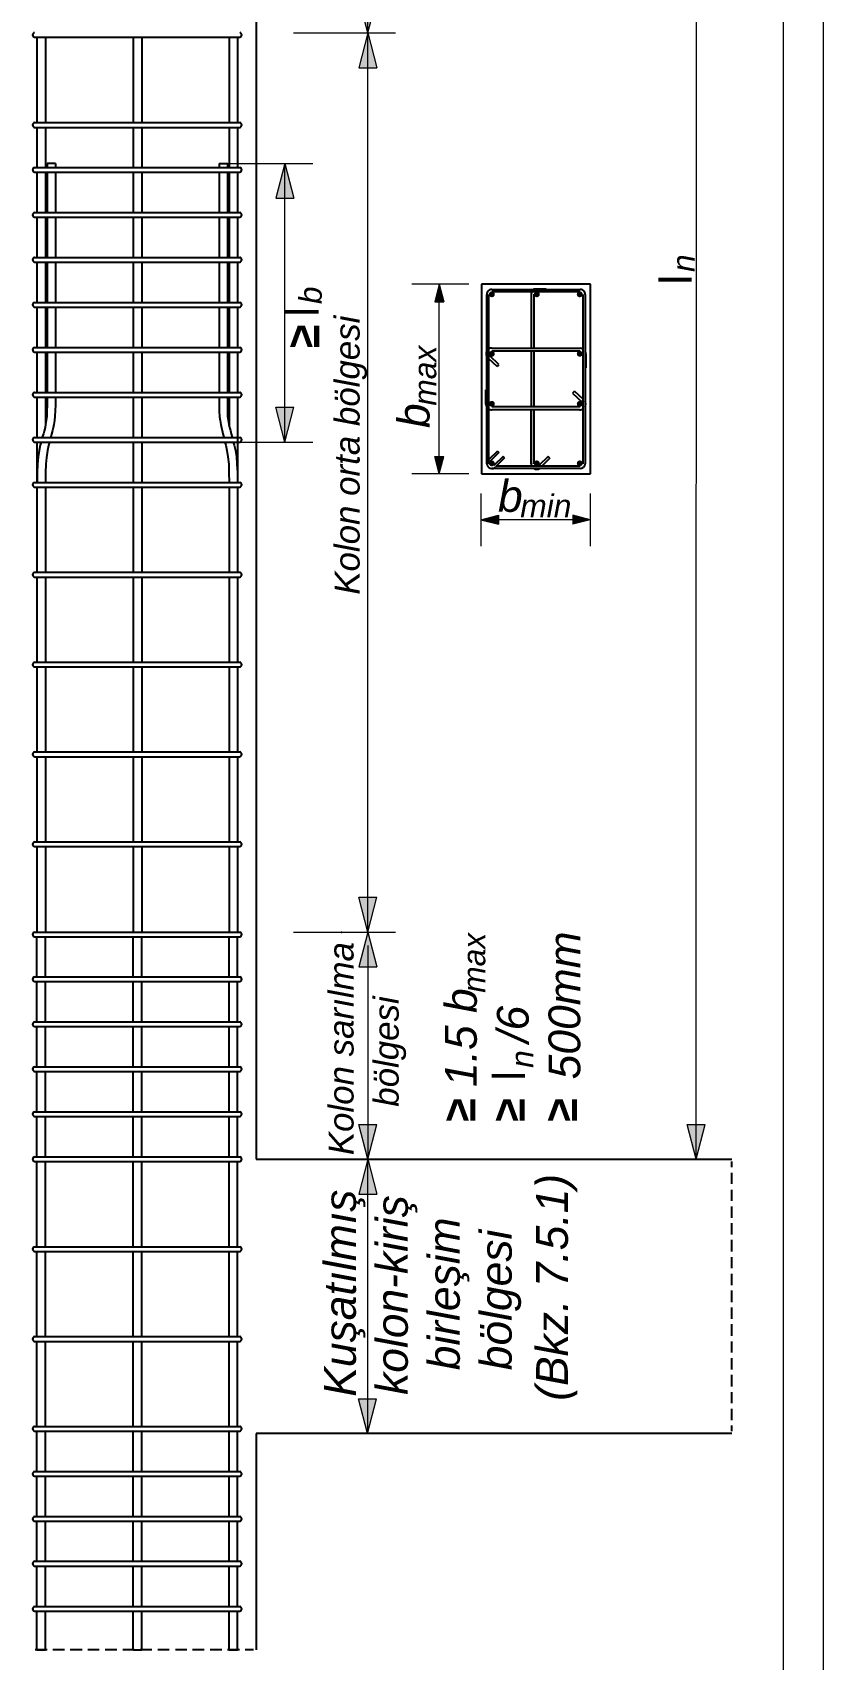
# Model space of a CAD drawing. Header units: millimetres. Extents: x 2232 to 85269, y -3593 to 5869.
# Drawn here: x 31471.1 to 31588.8, y -2575 to -2333 of the extents above; entities that cross this region are included whole.
import ezdxf

# ---------------------------------------------------------------- set-up
doc = ezdxf.new("R2010")
doc.units = ezdxf.units.MM
doc.layers.add('Standart', color=7, linetype='Continuous')
doc.styles.add('arialitalic_1_0', font='ariali.ttf', dxfattribs={"height": 0.2})
doc.styles.add('mistral_1_0', font='MISTRAL.TTF', dxfattribs={"height": 0.2})
doc.styles.add('symbolbold_1_0', font='', dxfattribs={"height": 0.2})
doc.styles.get('symbolbold_1_0').set_extended_font_data('Symbol', bold=True)

msp = doc.modelspace()

# ---------------------------------------------------------------- hatches: boundary and pattern name
at = {"layer": 'Standart', "linetype": 'Continuous', "lineweight": 5}
for points in [[(31521.02, -2333.07), (31519.68, -2327.89), (31522.36, -2327.89)], [(31521.02, -2333.07), (31519.68, -2338.25), (31522.36, -2338.25)], [(31508.68, -2352.48), (31507.34, -2357.66), (31510.02, -2357.66)], [(31531.63, -2370.46), (31530.96, -2373.05), (31532.3, -2373.05)], [(31508.68, -2393.94), (31507.34, -2388.76), (31510.02, -2388.76)], [(31531.63, -2398.66), (31530.96, -2396.07), (31532.3, -2396.07)], [(31537.83, -2405.5), (31540.42, -2404.83), (31540.42, -2406.17)], [(31554.08, -2405.5), (31551.49, -2404.83), (31551.49, -2406.17)], [(31521.02, -2466.83), (31519.68, -2461.65), (31522.36, -2461.65)], [(31521.02, -2466.83), (31519.68, -2472.01), (31522.36, -2472.01)], [(31520.99, -2500.62), (31519.65, -2495.44), (31522.34, -2495.44)], [(31569.83, -2500.62), (31568.48, -2495.44), (31571.17, -2495.44)], [(31520.99, -2500.62), (31519.65, -2505.8), (31522.34, -2505.8)], [(31520.97, -2541.42), (31519.63, -2536.24), (31522.31, -2536.24)]]:
    msp.add_hatch(color=1, dxfattribs=at).paths.add_polyline_path(points)
at = {"layer": 'Standart', "linetype": 'Continuous', "lineweight": -3}
h = msp.add_hatch(color=254, dxfattribs=at)
edge = h.paths.add_edge_path(flags=0)
edge.add_arc((31539.45, -2371.96), 0.439, 0, 360)
h = msp.add_hatch(color=254, dxfattribs=at)
edge = h.paths.add_edge_path(flags=0)
edge.add_arc((31546.14, -2371.96), 0.439, 0, 360)
h = msp.add_hatch(color=254, dxfattribs=at)
edge = h.paths.add_edge_path(flags=0)
edge.add_arc((31552.52, -2371.96), 0.439, 0, 360)
h = msp.add_hatch(color=254, dxfattribs=at)
edge = h.paths.add_edge_path(flags=0)
edge.add_arc((31539.45, -2380.81), 0.439, 0, 360)
h = msp.add_hatch(color=254, dxfattribs=at)
edge = h.paths.add_edge_path(flags=0)
edge.add_arc((31552.52, -2380.81), 0.439, 0, 360)
h = msp.add_hatch(color=254, dxfattribs=at)
edge = h.paths.add_edge_path(flags=0)
edge.add_arc((31539.45, -2388.24), 0.439, 0, 360)
h = msp.add_hatch(color=254, dxfattribs=at)
edge = h.paths.add_edge_path(flags=0)
edge.add_arc((31552.52, -2388.25), 0.439, 0, 360)
h = msp.add_hatch(color=254, dxfattribs=at)
edge = h.paths.add_edge_path(flags=0)
edge.add_arc((31539.45, -2397.1), 0.439, 0, 360)
h = msp.add_hatch(color=254, dxfattribs=at)
edge = h.paths.add_edge_path(flags=0)
edge.add_arc((31546.14, -2397.1), 0.439, 0, 360)
h = msp.add_hatch(color=254, dxfattribs=at)
edge = h.paths.add_edge_path(flags=0)
edge.add_arc((31552.52, -2397.1), 0.439, 0, 360)

# ---------------------------------------------------------------- linework, layer by layer
at = {"layer": 'Standart', "color": 250, "linetype": 'Continuous', "lineweight": 5}
for points in [[(31588.76, -3441), (31588.76, -1596.57)], [(31582.76, -2202.73), (31582.76, -2613.2)]]:
    msp.add_lwpolyline(points, dxfattribs=at)
at = {"layer": 'Standart', "color": 159, "linetype": 'Continuous', "lineweight": -3}
for points in [[(31504.38, -2286.92), (31504.38, -2500.62)], [(31504.38, -2500.62), (31575.13, -2500.62)], [(31575.13, -2541.41), (31504.38, -2541.41)], [(31504.38, -2541.41), (31504.38, -2573.57)]]:
    msp.add_lwpolyline(points, dxfattribs=at)
at = {"layer": 'Standart', "color": 1, "linetype": 'Continuous', "lineweight": 5}
for points in [[(31521.02, -2333.07), (31521.02, -2299.65)], [(31569.83, -2500.62), (31569.88, -2299.65)], [(31521.02, -2333.07), (31519.68, -2327.89)], [(31521.02, -2333.07), (31522.36, -2327.89)], [(31509.94, -2333.07), (31525.13, -2333.07)], [(31521.02, -2333.07), (31519.68, -2338.25)], [(31521.02, -2466.83), (31521.02, -2333.07)], [(31521.02, -2333.07), (31522.36, -2338.25)], [(31519.68, -2338.25), (31522.36, -2338.25)], [(31500.14, -2352.48), (31512.81, -2352.48)], [(31508.68, -2352.48), (31507.34, -2357.66)], [(31508.68, -2393.94), (31508.68, -2352.48)], [(31508.68, -2352.48), (31510.02, -2357.66)], [(31507.34, -2357.66), (31510.02, -2357.66)], [(31536.02, -2370.46), (31527.56, -2370.46)], [(31531.63, -2370.46), (31530.96, -2373.05)], [(31531.63, -2398.66), (31531.63, -2370.46)], [(31531.63, -2370.46), (31532.3, -2373.05)], [(31530.96, -2373.05), (31532.3, -2373.05)], [(31508.68, -2393.94), (31507.34, -2388.76)], [(31507.34, -2388.76), (31510.02, -2388.76)], [(31508.68, -2393.94), (31510.02, -2388.76)], [(31501.65, -2393.94), (31512.81, -2393.94)], [(31531.63, -2398.66), (31530.96, -2396.07)], [(31530.96, -2396.07), (31532.3, -2396.07)], [(31531.63, -2398.66), (31532.3, -2396.07)], [(31536.02, -2398.66), (31527.56, -2398.66)], [(31537.83, -2401.56), (31537.83, -2409.43)], [(31554.08, -2401.56), (31554.08, -2409.43)], [(31537.83, -2405.5), (31540.42, -2404.83)], [(31540.42, -2404.83), (31540.42, -2406.17)], [(31554.08, -2405.5), (31551.49, -2404.83)], [(31551.49, -2404.83), (31551.49, -2406.17)], [(31554.08, -2405.5), (31537.83, -2405.5)], [(31537.83, -2405.5), (31540.42, -2406.17)], [(31554.08, -2405.5), (31551.49, -2406.17)], [(31521.02, -2466.83), (31519.68, -2461.65)], [(31519.68, -2461.65), (31522.36, -2461.65)], [(31521.02, -2466.83), (31522.36, -2461.65)], [(31509.94, -2466.83), (31525.13, -2466.83)], [(31517.09, -2466.83), (31525.13, -2466.83)], [(31517.14, -2466.83), (31525.13, -2466.83)], [(31521.02, -2466.83), (31519.68, -2472.01)], [(31521.02, -2466.83), (31522.36, -2472.01)], [(31521.02, -2468.84), (31521.02, -2500.95)], [(31519.68, -2472.01), (31522.36, -2472.01)], [(31520.99, -2500.62), (31519.65, -2495.44)], [(31519.65, -2495.44), (31522.34, -2495.44)], [(31520.99, -2500.62), (31522.34, -2495.44)], [(31569.83, -2500.62), (31568.48, -2495.44)], [(31568.48, -2495.44), (31571.17, -2495.44)], [(31569.83, -2500.62), (31571.17, -2495.44)], [(31520.99, -2500.62), (31519.65, -2505.8)], [(31520.99, -2500.62), (31522.34, -2505.8)], [(31521.02, -2541.04), (31521.02, -2500.95)], [(31569.83, -2500.62), (31565.8, -2500.62)], [(31519.65, -2505.8), (31522.34, -2505.8)], [(31520.97, -2541.42), (31519.63, -2536.24)], [(31519.63, -2536.24), (31522.31, -2536.24)], [(31520.97, -2541.42), (31522.31, -2536.24)]]:
    msp.add_lwpolyline(points, dxfattribs=at)
at = {"layer": 'Standart', "color": 254, "linetype": 'Continuous', "lineweight": -3}
for points in [[(31471.44, -2333.72), (31501.95, -2333.72)], [(31471.77, -2333.72), (31471.77, -2346.45)], [(31473.06, -2333.72), (31473.06, -2346.45)], [(31486.12, -2333.72), (31486.12, -2346.45)], [(31487.41, -2333.72), (31487.41, -2346.45)], [(31500.39, -2333.72), (31500.39, -2346.45)], [(31501.62, -2333.72), (31501.62, -2346.45)], [(31471.44, -2346.42), (31501.95, -2346.42)], [(31471.44, -2347.12), (31501.95, -2347.12)], [(31471.77, -2347.12), (31471.77, -2353.09)], [(31473.06, -2347.12), (31473.06, -2353.09)], [(31486.12, -2347.12), (31486.12, -2353.09)], [(31487.41, -2347.12), (31487.41, -2353.09)], [(31500.39, -2347.12), (31500.39, -2353.09)], [(31501.62, -2347.12), (31501.62, -2353.09)], [(31471.44, -2353.09), (31501.95, -2353.09)], [(31471.44, -2353.79), (31501.95, -2353.79)], [(31471.77, -2353.79), (31471.77, -2359.79)], [(31473.06, -2353.79), (31473.06, -2359.79)], [(31473.31, -2352.48), (31473.31, -2353.09)], [(31474.57, -2352.48), (31473.31, -2352.48)], [(31473.31, -2353.79), (31473.31, -2359.79)], [(31474.57, -2352.48), (31474.57, -2353.09)], [(31474.57, -2353.79), (31474.57, -2359.79)], [(31486.12, -2353.79), (31486.12, -2359.79)], [(31487.41, -2353.79), (31487.41, -2359.79)], [(31498.88, -2352.48), (31498.88, -2353.09)], [(31498.88, -2352.48), (31500.14, -2352.48)], [(31498.88, -2353.79), (31498.88, -2359.79)], [(31500.14, -2352.48), (31500.14, -2353.09)], [(31500.14, -2352.48), (31500.19, -2352.48)], [(31500.14, -2353.79), (31500.14, -2359.79)], [(31500.39, -2353.79), (31500.39, -2359.79)], [(31501.62, -2353.79), (31501.62, -2359.79)], [(31471.44, -2359.79), (31501.95, -2359.79)], [(31471.44, -2360.49), (31501.95, -2360.49)], [(31471.77, -2360.49), (31471.77, -2366.46)], [(31473.06, -2360.49), (31473.06, -2366.46)], [(31473.31, -2360.49), (31473.31, -2366.46)], [(31474.57, -2360.49), (31474.57, -2366.46)], [(31486.12, -2360.49), (31486.12, -2366.46)], [(31487.41, -2360.49), (31487.41, -2366.46)], [(31498.88, -2360.49), (31498.88, -2366.46)], [(31500.14, -2360.49), (31500.14, -2366.46)], [(31500.39, -2360.49), (31500.39, -2366.46)], [(31501.62, -2360.49), (31501.62, -2366.46)], [(31471.44, -2366.46), (31501.95, -2366.46)], [(31471.44, -2367.16), (31501.95, -2367.16)], [(31471.77, -2367.16), (31471.77, -2373.17)], [(31473.06, -2367.16), (31473.06, -2373.17)], [(31473.31, -2367.16), (31473.31, -2373.17)], [(31474.57, -2367.16), (31474.57, -2373.17)], [(31486.12, -2367.16), (31486.12, -2373.17)], [(31487.41, -2367.16), (31487.41, -2373.17)], [(31498.88, -2367.16), (31498.88, -2373.17)], [(31500.14, -2367.16), (31500.14, -2373.17)], [(31500.39, -2367.16), (31500.39, -2373.17)], [(31501.62, -2367.16), (31501.62, -2373.17)], [(31554.13, -2370.46), (31537.89, -2370.46)], [(31537.89, -2370.46), (31537.89, -2398.66)], [(31539.45, -2371.24), (31552.57, -2371.24)], [(31539.45, -2371.52), (31552.57, -2371.52)], [(31545.75, -2371.18), (31545.62, -2371.24)], [(31547.52, -2371.18), (31545.75, -2371.18)], [(31547.52, -2371.18), (31547.52, -2371.24)], [(31554.13, -2398.66), (31554.13, -2370.46)], [(31471.44, -2373.17), (31501.95, -2373.17)], [(31471.44, -2373.86), (31501.95, -2373.86)], [(31471.77, -2373.86), (31471.77, -2379.87)], [(31473.06, -2373.86), (31473.06, -2379.87)], [(31473.31, -2373.86), (31473.31, -2379.87)], [(31474.57, -2373.86), (31474.57, -2379.87)], [(31486.12, -2373.86), (31486.12, -2379.87)], [(31487.41, -2373.86), (31487.41, -2379.87)], [(31498.88, -2373.86), (31498.88, -2379.87)], [(31500.14, -2373.86), (31500.14, -2379.87)], [(31500.39, -2373.86), (31500.39, -2379.87)], [(31501.62, -2373.86), (31501.62, -2379.87)], [(31538.7, -2397.15), (31538.7, -2371.96)], [(31539, -2397.15), (31539, -2371.96)], [(31545.28, -2371.83), (31545.28, -2379.95)], [(31545.7, -2371.95), (31545.7, -2379.95)], [(31545.7, -2371.95), (31545.7, -2379.95)], [(31552.96, -2371.96), (31552.96, -2397.15)], [(31553.33, -2371.96), (31553.33, -2397.15)], [(31471.44, -2379.87), (31501.95, -2379.87)], [(31471.44, -2380.56), (31501.95, -2380.56)], [(31471.77, -2380.56), (31471.77, -2386.54)], [(31473.06, -2380.56), (31473.06, -2386.54)], [(31473.31, -2380.56), (31473.31, -2386.54)], [(31474.57, -2380.56), (31474.57, -2386.54)], [(31486.12, -2380.56), (31486.12, -2386.54)], [(31487.41, -2380.56), (31487.41, -2386.54)], [(31498.88, -2380.56), (31498.88, -2386.54)], [(31500.14, -2380.56), (31500.14, -2386.54)], [(31500.39, -2380.56), (31500.39, -2386.54)], [(31501.62, -2380.56), (31501.62, -2386.54)], [(31540.51, -2382.41), (31539.14, -2381.09)], [(31540.51, -2382.41), (31539.14, -2381.09)], [(31539.45, -2379.95), (31552.57, -2379.95)], [(31539.45, -2380.37), (31552.57, -2380.37)], [(31545.28, -2380.37), (31545.28, -2388.69)], [(31545.7, -2380.37), (31545.7, -2388.69)], [(31545.7, -2380.37), (31545.7, -2388.69)], [(31553.44, -2380.82), (31553.44, -2382.91)], [(31540.22, -2382.71), (31539, -2381.55)], [(31540.22, -2382.71), (31540.51, -2382.41)], [(31553.44, -2382.91), (31553.33, -2382.91)], [(31471.44, -2386.54), (31501.95, -2386.54)], [(31471.44, -2387.24), (31501.95, -2387.24)], [(31471.77, -2387.24), (31471.77, -2393.24)], [(31473.06, -2387.24), (31473.06, -2391.4)], [(31473.31, -2388.38), (31473.29, -2389.32)], [(31473.31, -2387.24), (31473.31, -2388.38)], [(31474.57, -2388.38), (31474.51, -2389.3)], [(31474.57, -2387.24), (31474.57, -2388.38)], [(31486.12, -2387.24), (31486.12, -2393.27)], [(31487.41, -2387.24), (31487.41, -2393.27)], [(31498.88, -2387.24), (31498.88, -2388.38)], [(31498.88, -2388.38), (31498.89, -2389.31)], [(31500.14, -2387.24), (31500.14, -2388.38)], [(31500.14, -2388.38), (31500.14, -2389.3)], [(31500.39, -2387.24), (31500.39, -2391.4)], [(31500.39, -2387.24), (31500.39, -2391.4)], [(31501.62, -2387.24), (31501.62, -2399.93)], [(31538.56, -2386.15), (31538.7, -2386.15)], [(31538.56, -2388.3), (31538.56, -2386.15)], [(31551.74, -2386.36), (31551.45, -2386.67)], [(31551.45, -2386.67), (31552.88, -2387.98)], [(31551.74, -2386.36), (31552.96, -2387.49)], [(31473.18, -2390.74), (31473.09, -2391.31)], [(31473.25, -2390.08), (31473.18, -2390.74)], [(31473.29, -2389.32), (31473.25, -2390.08)], [(31474.4, -2390.73), (31474.31, -2391.31)], [(31474.45, -2390.08), (31474.4, -2390.73)], [(31474.51, -2389.3), (31474.45, -2390.08)], [(31498.89, -2389.31), (31498.94, -2390.17)], [(31498.94, -2390.17), (31499.02, -2390.73)], [(31499.02, -2390.73), (31499.13, -2391.31)], [(31500.14, -2389.3), (31500.15, -2390.09)], [(31500.15, -2390.09), (31500.24, -2390.71)], [(31500.24, -2390.71), (31500.33, -2391.31)], [(31552.57, -2388.69), (31539.45, -2388.69)], [(31552.5, -2389.14), (31539.45, -2389.14)], [(31545.28, -2397.15), (31545.28, -2389.14)], [(31545.7, -2389.14), (31545.7, -2397.15)], [(31545.7, -2397.15), (31545.7, -2389.14)], [(31471.44, -2393.24), (31501.95, -2393.24)], [(31472.75, -2392.71), (31472.58, -2393.21)], [(31472.58, -2393.21), (31472.58, -2393.24)], [(31472.88, -2392.3), (31472.75, -2392.71)], [(31473, -2391.79), (31472.88, -2392.3)], [(31473.09, -2391.31), (31473, -2391.79)], [(31473.87, -2393.21), (31473.86, -2393.24)], [(31473.97, -2392.76), (31473.87, -2393.21)], [(31474.12, -2392.23), (31473.97, -2392.76)], [(31474.23, -2391.8), (31474.12, -2392.23)], [(31474.31, -2391.31), (31474.23, -2391.8)], [(31499.13, -2391.31), (31499.23, -2391.81)], [(31499.23, -2391.81), (31499.33, -2392.23)], [(31499.33, -2392.23), (31499.44, -2392.71)], [(31499.44, -2392.71), (31499.58, -2393.21)], [(31499.58, -2393.21), (31499.59, -2393.24)], [(31500.33, -2391.31), (31500.45, -2391.79)], [(31500.45, -2391.79), (31500.56, -2392.23)], [(31500.56, -2392.23), (31500.7, -2392.71)], [(31500.7, -2392.71), (31500.84, -2393.21)], [(31500.84, -2393.21), (31500.84, -2393.24)], [(31471.44, -2393.94), (31501.95, -2393.94)], [(31471.77, -2393.94), (31471.77, -2399.94)], [(31472.14, -2395.19), (31472, -2396.11)], [(31472.3, -2394.41), (31472.14, -2395.19)], [(31472.42, -2393.94), (31472.3, -2394.41)], [(31473.39, -2395.19), (31473.22, -2396.21)], [(31473.53, -2394.42), (31473.39, -2395.19)], [(31473.66, -2393.95), (31473.53, -2394.42)], [(31486.12, -2393.94), (31486.12, -2399.93)], [(31487.41, -2393.94), (31487.41, -2399.93)], [(31499.75, -2393.94), (31499.89, -2394.41)], [(31499.89, -2394.41), (31500.06, -2395.19)], [(31500.06, -2395.19), (31500.19, -2396.11)], [(31501, -2393.94), (31501.14, -2394.41)], [(31501.14, -2394.41), (31501.31, -2395.19)], [(31501.31, -2395.19), (31501.45, -2396.11)], [(31540.31, -2395.31), (31539, -2396.51)], [(31540.51, -2395.5), (31539.14, -2396.81)], [(31540.31, -2395.31), (31540.51, -2395.5)], [(31471.88, -2397.2), (31471.83, -2398.46)], [(31472, -2396.11), (31471.88, -2397.2)], [(31473.14, -2397.2), (31473.09, -2398.46)], [(31473.22, -2396.21), (31473.14, -2397.2)], [(31500.19, -2396.11), (31500.31, -2397.2)], [(31500.31, -2397.2), (31500.33, -2398.46)], [(31501.45, -2396.11), (31501.51, -2397.2)], [(31501.51, -2397.2), (31501.62, -2398.46)], [(31552.57, -2397.87), (31539.45, -2397.87)], [(31541.12, -2396.06), (31539.76, -2397.43)], [(31541.35, -2396.28), (31540.01, -2397.62)], [(31552.57, -2397.54), (31540.1, -2397.54)], [(31541.35, -2396.28), (31541.12, -2396.06)], [(31547.81, -2396.06), (31546.44, -2397.43)], [(31548.08, -2396.34), (31546.89, -2397.54)], [(31548.08, -2396.34), (31547.81, -2396.06)], [(31471.44, -2399.94), (31501.95, -2399.94)], [(31471.44, -2400.64), (31501.95, -2400.64)], [(31471.77, -2400.64), (31471.77, -2413.34)], [(31471.83, -2398.46), (31471.83, -2399.94)], [(31473.09, -2398.46), (31473.06, -2399.94)], [(31473.06, -2399.33), (31473.06, -2399.94)], [(31473.06, -2400.64), (31473.06, -2413.34)], [(31486.12, -2400.64), (31486.12, -2413.34)], [(31487.41, -2400.64), (31487.41, -2413.34)], [(31500.33, -2398.46), (31500.39, -2399.93)], [(31500.39, -2400.64), (31500.39, -2413.34)], [(31501.62, -2398.46), (31501.62, -2399.93)], [(31501.62, -2400.64), (31501.62, -2413.34)], [(31537.89, -2398.66), (31554.13, -2398.66)], [(31471.44, -2413.31), (31501.95, -2413.31)], [(31471.44, -2414.01), (31501.95, -2414.01)], [(31471.77, -2414.01), (31471.77, -2426.69)], [(31473.06, -2414.01), (31473.06, -2426.69)], [(31486.12, -2414.01), (31486.12, -2426.69)], [(31487.41, -2414.01), (31487.41, -2426.69)], [(31500.39, -2414.01), (31500.39, -2426.69)], [(31501.62, -2414.01), (31501.62, -2426.69)], [(31471.44, -2426.69), (31501.95, -2426.69)], [(31471.44, -2427.38), (31501.95, -2427.38)], [(31471.77, -2427.38), (31471.77, -2440.06)], [(31473.06, -2427.38), (31473.06, -2440.06)], [(31486.12, -2427.38), (31486.12, -2440.06)], [(31487.41, -2427.38), (31487.41, -2440.06)], [(31500.39, -2427.38), (31500.39, -2440.06)], [(31501.62, -2427.38), (31501.62, -2440.06)], [(31471.44, -2440.03), (31501.95, -2440.03)], [(31471.44, -2440.73), (31501.95, -2440.73)], [(31471.77, -2440.73), (31471.77, -2453.4)], [(31473.06, -2440.73), (31473.06, -2453.4)], [(31486.12, -2440.73), (31486.12, -2453.4)], [(31487.41, -2440.73), (31487.41, -2453.4)], [(31500.39, -2440.73), (31500.39, -2453.4)], [(31501.62, -2440.73), (31501.62, -2453.4)], [(31471.44, -2453.4), (31501.95, -2453.4)], [(31471.44, -2454.1), (31501.95, -2454.1)], [(31471.77, -2454.1), (31471.77, -2466.83)], [(31473.06, -2454.1), (31473.06, -2466.83)], [(31486.12, -2454.1), (31486.12, -2466.83)], [(31487.41, -2454.1), (31487.41, -2466.83)], [(31500.39, -2454.1), (31500.39, -2466.83)], [(31501.62, -2454.1), (31501.62, -2466.83)], [(31471.44, -2466.83), (31501.95, -2466.83)], [(31471.44, -2467.53), (31501.95, -2467.53)], [(31471.77, -2473.48), (31471.77, -2467.53)], [(31473.06, -2473.48), (31473.06, -2467.53)], [(31486.12, -2473.48), (31486.12, -2467.53)], [(31487.41, -2473.48), (31487.41, -2467.53)], [(31500.39, -2473.48), (31500.39, -2467.53)], [(31501.62, -2473.48), (31501.62, -2467.53)], [(31517.06, -2466.83), (31517.09, -2466.83)], [(31517.09, -2466.83), (31517.14, -2466.83)], [(31471.44, -2473.48), (31501.95, -2473.48)], [(31471.44, -2474.18), (31501.95, -2474.18)], [(31471.77, -2480.18), (31471.77, -2474.18)], [(31473.06, -2480.18), (31473.06, -2474.18)], [(31486.12, -2480.18), (31486.12, -2474.18)], [(31487.41, -2480.18), (31487.41, -2474.18)], [(31500.39, -2480.18), (31500.39, -2474.18)], [(31501.62, -2480.18), (31501.62, -2474.18)], [(31471.44, -2480.18), (31501.95, -2480.18)], [(31471.44, -2480.88), (31501.95, -2480.88)], [(31471.77, -2486.85), (31471.77, -2480.88)], [(31473.06, -2486.85), (31473.06, -2480.88)], [(31486.12, -2486.85), (31486.12, -2480.88)], [(31487.41, -2486.85), (31487.41, -2480.88)], [(31500.39, -2486.85), (31500.39, -2480.88)], [(31501.62, -2486.85), (31501.62, -2480.88)], [(31471.44, -2486.85), (31501.95, -2486.85)], [(31471.44, -2487.55), (31501.95, -2487.55)], [(31471.77, -2493.55), (31471.77, -2487.55)], [(31473.06, -2493.55), (31473.06, -2487.55)], [(31486.12, -2493.55), (31486.12, -2487.55)], [(31487.41, -2493.55), (31487.41, -2487.55)], [(31500.39, -2493.55), (31500.39, -2487.55)], [(31501.62, -2493.55), (31501.62, -2487.55)], [(31471.44, -2493.55), (31501.95, -2493.55)], [(31471.44, -2494.25), (31501.95, -2494.25)], [(31471.77, -2500.25), (31471.77, -2494.25)], [(31473.06, -2500.25), (31473.06, -2494.25)], [(31486.12, -2500.25), (31486.12, -2494.25)], [(31487.41, -2500.25), (31487.41, -2494.25)], [(31500.39, -2500.25), (31500.39, -2494.25)], [(31501.62, -2500.25), (31501.62, -2494.25)], [(31471.44, -2500.25), (31501.95, -2500.25)], [(31471.44, -2500.95), (31501.95, -2500.95)], [(31471.77, -2513.63), (31471.77, -2500.95)], [(31473.06, -2513.63), (31473.06, -2500.95)], [(31486.12, -2513.63), (31486.12, -2500.95)], [(31487.41, -2513.63), (31487.41, -2500.95)], [(31500.39, -2513.63), (31500.39, -2500.95)], [(31501.62, -2513.63), (31501.62, -2500.95)], [(31575.13, -2501.79), (31575.13, -2500.95)], [(31575.13, -2504.27), (31575.13, -2502.63)], [(31575.13, -2506.79), (31575.13, -2505.14)], [(31575.13, -2509.33), (31575.13, -2507.62)], [(31575.13, -2511.81), (31575.13, -2510.14)], [(31471.44, -2513.63), (31501.95, -2513.63)], [(31471.44, -2514.32), (31501.95, -2514.32)], [(31471.77, -2527), (31471.77, -2514.32)], [(31473.06, -2527), (31473.06, -2514.32)], [(31486.12, -2527), (31486.12, -2514.32)], [(31487.41, -2527), (31487.41, -2514.32)], [(31500.39, -2527), (31500.39, -2514.32)], [(31501.62, -2527), (31501.62, -2514.32)], [(31575.13, -2514.32), (31575.13, -2512.62)], [(31575.13, -2516.81), (31575.13, -2515.16)], [(31575.13, -2519.32), (31575.13, -2517.67)], [(31575.13, -2521.86), (31575.13, -2520.16)], [(31575.13, -2524.35), (31575.13, -2522.67)], [(31575.13, -2526.86), (31575.13, -2525.16)], [(31471.44, -2527), (31501.95, -2527)], [(31471.44, -2527.7), (31501.95, -2527.7)], [(31471.77, -2540.35), (31471.77, -2527.7)], [(31473.06, -2540.35), (31473.06, -2527.7)], [(31486.12, -2540.35), (31486.12, -2527.7)], [(31487.41, -2540.35), (31487.41, -2527.7)], [(31500.39, -2540.35), (31500.39, -2527.7)], [(31501.62, -2540.35), (31501.62, -2527.7)], [(31575.13, -2529.35), (31575.13, -2527.7)], [(31575.13, -2531.89), (31575.13, -2530.21)], [(31575.13, -2534.4), (31575.13, -2532.7)], [(31575.13, -2536.88), (31575.13, -2535.24)], [(31575.13, -2539.4), (31575.13, -2537.75)], [(31471.44, -2540.35), (31501.95, -2540.35)], [(31575.13, -2541.04), (31575.13, -2540.23)], [(31471.44, -2541.04), (31501.95, -2541.04)], [(31471.77, -2547.07), (31471.77, -2541.04)], [(31473.06, -2547.07), (31473.06, -2541.04)], [(31486.12, -2547.07), (31486.12, -2541.04)], [(31487.41, -2547.07), (31487.41, -2541.04)], [(31500.39, -2547.07), (31500.39, -2541.04)], [(31501.62, -2547.07), (31501.62, -2541.04)], [(31471.44, -2547.07), (31501.95, -2547.07)], [(31471.44, -2547.77), (31501.95, -2547.77)], [(31471.77, -2553.77), (31471.77, -2547.77)], [(31473.06, -2553.77), (31473.06, -2547.77)], [(31486.12, -2553.77), (31486.12, -2547.77)], [(31487.41, -2553.77), (31487.41, -2547.77)], [(31500.39, -2553.77), (31500.39, -2547.77)], [(31501.62, -2553.77), (31501.62, -2547.77)], [(31471.44, -2553.77), (31501.95, -2553.77)], [(31471.44, -2554.47), (31501.95, -2554.47)], [(31471.77, -2560.42), (31471.77, -2554.47)], [(31473.06, -2560.42), (31473.06, -2554.47)], [(31486.12, -2560.42), (31486.12, -2554.47)], [(31487.41, -2560.42), (31487.41, -2554.47)], [(31500.39, -2560.42), (31500.39, -2554.47)], [(31501.62, -2560.42), (31501.62, -2554.47)], [(31471.44, -2560.42), (31501.95, -2560.42)], [(31471.44, -2561.12), (31501.95, -2561.12)], [(31471.77, -2567.15), (31471.77, -2561.12)], [(31473.06, -2567.15), (31473.06, -2561.12)], [(31486.12, -2567.15), (31486.12, -2561.12)], [(31487.41, -2567.15), (31487.41, -2561.12)], [(31500.39, -2567.15), (31500.39, -2561.12)], [(31501.62, -2567.15), (31501.62, -2561.12)], [(31471.44, -2567.15), (31501.95, -2567.15)], [(31471.44, -2567.85), (31501.95, -2567.85)], [(31471.77, -2573.57), (31471.77, -2567.85)], [(31473.06, -2573.57), (31473.06, -2567.85)], [(31486.12, -2573.57), (31486.12, -2567.85)], [(31487.41, -2573.57), (31487.41, -2567.85)], [(31500.39, -2573.57), (31500.39, -2567.85)], [(31501.62, -2573.57), (31501.62, -2567.85)], [(31473.31, -2573.57), (31471.52, -2573.57)], [(31471.77, -2573.57), (31473.06, -2573.57)], [(31475.88, -2573.57), (31474.15, -2573.57)], [(31478.5, -2573.57), (31476.74, -2573.57)], [(31481.07, -2573.57), (31479.37, -2573.57)], [(31483.69, -2573.57), (31481.94, -2573.57)], [(31486.26, -2573.57), (31484.56, -2573.57)], [(31486.12, -2573.57), (31487.41, -2573.57)], [(31488.89, -2573.57), (31487.13, -2573.57)], [(31491.46, -2573.57), (31489.75, -2573.57)], [(31494.08, -2573.57), (31492.38, -2573.57)], [(31496.65, -2573.57), (31494.95, -2573.57)], [(31499.27, -2573.57), (31497.57, -2573.57)], [(31501.9, -2573.57), (31500.14, -2573.57)], [(31500.33, -2573.57), (31501.62, -2573.57)], [(31504.02, -2573.57), (31502.76, -2573.57)]]:
    msp.add_lwpolyline(points, dxfattribs=at)
for centre, radius, start, end in [((31471.5, -2333.37), 0.354, 99.8531, 260.1469), ((31501.89, -2333.37), 0.354, 279.8531, 80.1469), ((31471.5, -2346.77), 0.354, 99.8531, 260.1469), ((31501.89, -2346.77), 0.354, 279.8531, 80.1469), ((31471.5, -2353.44), 0.354, 99.8531, 260.1469), ((31501.89, -2353.44), 0.354, 279.8531, 80.1469), ((31471.5, -2360.14), 0.354, 99.8531, 260.1469), ((31501.89, -2360.14), 0.354, 279.8531, 80.1469), ((31471.5, -2366.81), 0.354, 99.8531, 260.1469), ((31501.89, -2366.81), 0.354, 279.8531, 80.1469), ((31539.41, -2371.96), 0.719, 87.1837, 180.6545), ((31546.13, -2371.95), 0.854, 149.5136, 171.5102), ((31552.61, -2371.96), 0.719, 359.3455, 92.8163), ((31471.5, -2373.51), 0.354, 99.8531, 260.1469), ((31501.89, -2373.51), 0.354, 279.8531, 80.1469), ((31471.5, -2380.21), 0.354, 99.8531, 260.1469), ((31501.89, -2380.21), 0.354, 279.8531, 80.1469), ((31539.46, -2380.8), 0.871, 151.4434, 208.1809), ((31539.46, -2380.84), 0.89, 90.4901, 121.0497), ((31552.43, -2380.96), 1.02, 58.4195, 81.9812), ((31552.64, -2380.81), 0.793, 359.8486, 30.7219), ((31471.5, -2386.89), 0.354, 99.8531, 260.1469), ((31501.89, -2386.89), 0.354, 279.8531, 80.1469), ((31539.59, -2388.19), 1.04, 185.9374, 210.6957), ((31552.53, -2388.25), 0.881, 334.7676, 25.2324), ((31539.46, -2388.2), 0.938, 240.6901, 269.2244), ((31552.51, -2388.2), 0.934, 269.5625, 299.0013), ((31471.5, -2393.59), 0.354, 99.8531, 260.1469), ((31501.89, -2393.59), 0.354, 279.8531, 80.1469), ((31539.45, -2397.12), 0.752, 181.968, 318.2617), ((31546.11, -2397.11), 0.834, 182.4739, 210.7909), ((31546.14, -2397.11), 0.858, 243.079, 296.921), ((31552.54, -2397.09), 0.789, 272.3575, 355.4807), ((31471.5, -2400.29), 0.354, 99.8531, 260.1469), ((31501.89, -2400.29), 0.354, 279.8531, 80.1469), ((31471.5, -2413.66), 0.354, 99.8531, 260.1469), ((31501.89, -2413.66), 0.354, 279.8531, 80.1469), ((31471.5, -2427.04), 0.354, 99.8531, 260.1469), ((31501.89, -2427.04), 0.354, 279.8531, 80.1469), ((31471.5, -2440.38), 0.354, 99.8531, 260.1469), ((31501.89, -2440.38), 0.354, 279.8531, 80.1469), ((31471.5, -2453.75), 0.354, 99.8531, 260.1469), ((31501.89, -2453.75), 0.354, 279.8531, 80.1469), ((31471.5, -2467.18), 0.354, 99.8531, 260.1469), ((31501.89, -2467.18), 0.354, 279.8531, 80.1469), ((31471.5, -2473.83), 0.354, 99.8531, 260.1469), ((31501.89, -2473.83), 0.354, 279.8531, 80.1469), ((31471.5, -2480.53), 0.354, 99.8531, 260.1469), ((31501.89, -2480.53), 0.354, 279.8531, 80.1469), ((31471.5, -2487.2), 0.354, 99.8531, 260.1469), ((31501.89, -2487.2), 0.354, 279.8531, 80.1469), ((31471.5, -2493.9), 0.354, 99.8531, 260.1469), ((31501.89, -2493.9), 0.354, 279.8531, 80.1469), ((31471.5, -2500.6), 0.354, 99.8531, 260.1469), ((31501.89, -2500.6), 0.354, 279.8531, 80.1469), ((31471.5, -2513.98), 0.354, 99.8531, 260.1469), ((31501.89, -2513.98), 0.354, 279.8531, 80.1469), ((31471.5, -2527.35), 0.354, 99.8531, 260.1469), ((31501.89, -2527.35), 0.354, 279.8531, 80.1469), ((31471.5, -2540.69), 0.354, 99.8531, 260.1469), ((31501.89, -2540.69), 0.354, 279.8531, 80.1469), ((31471.5, -2547.42), 0.354, 99.8531, 260.1469), ((31501.89, -2547.42), 0.354, 279.8531, 80.1469), ((31471.5, -2554.12), 0.354, 99.8531, 260.1469), ((31501.89, -2554.12), 0.354, 279.8531, 80.1469), ((31471.5, -2560.77), 0.354, 99.8531, 260.1469), ((31501.89, -2560.77), 0.354, 279.8531, 80.1469), ((31471.5, -2567.5), 0.354, 99.8531, 260.1469), ((31501.89, -2567.5), 0.354, 279.8531, 80.1469)]:
    msp.add_arc(centre, radius, start, end, dxfattribs=at)

# ---------------------------------------------------------------- texts
for s, height, style, p in [('n', 3.37, 'arialitalic_1_0', (31569.61, -2368.64)), ('b', 3.37, 'arialitalic_1_0', (31514.15, -2373.42)), ('l', 4.72, 'mistral_1_0', (31569.17, -2370.48)), ('l', 4.72, 'mistral_1_0', (31513.7, -2375.27)), ('³', 4.72, 'symbolbold_1_0', (31513.77, -2379.95)), ('max', 3.375, 'arialitalic_1_0', (31538.47, -2475.85)), ('500mm', 4.725, 'arialitalic_1_0', (31552.6, -2488.73)), ('   1.5 b', 4.725, 'arialitalic_1_0', (31537.21, -2495.37)), ('/6', 4.725, 'arialitalic_1_0', (31544.93, -2483.29)), ('n', 3.37, 'arialitalic_1_0', (31545.61, -2487.02)), ('l', 4.72, 'mistral_1_0', (31544.39, -2488.92)), ('³', 4.72, 'symbolbold_1_0', (31536.99, -2495.02)), ('³', 4.72, 'symbolbold_1_0', (31544.35, -2495.02)), ('³', 4.72, 'symbolbold_1_0', (31552.1, -2495.02))]:
    msp.add_text(s, height=height, rotation=90, dxfattribs=dict(at, style=style)).set_placement(p)
at = {"layer": 'Standart', "color": 254, "linetype": 'Continuous', "lineweight": 5, "style": 'arialitalic_1_0'}
for s, height, p in [('Kolon orta bölgesi', 3.7125, (31519.78, -2416.64)), ('max', 3.375, (31531.18, -2388.52)), ('b', 4.72, (31530.18, -2391.85)), ('Kolon sarılma', 3.7125, (31518.88, -2500.01)), ('     bölgesi', 3.7125, (31525.59, -2500.01)), ('(Bkz. 7.5.1)', 4.725, (31550.76, -2536.53)), ('Kuşatılmış', 4.725, (31519.23, -2535.94)), ('kolon-kiriş', 4.725, (31526.95, -2535.67)), ('  birleşim', 4.725, (31534.68, -2535.67)), ('  bölgesi', 4.725, (31542.4, -2535.67))]:
    msp.add_text(s, height=height, rotation=90, dxfattribs=at).set_placement(p)
for s, height, p in [('b', 4.72, (31540.36, -2404.31)), ('min', 3.375, (31543.68, -2405.11))]:
    msp.add_text(s, height=height, dxfattribs=at).set_placement(p)

doc.saveas('drawing.dxf')
